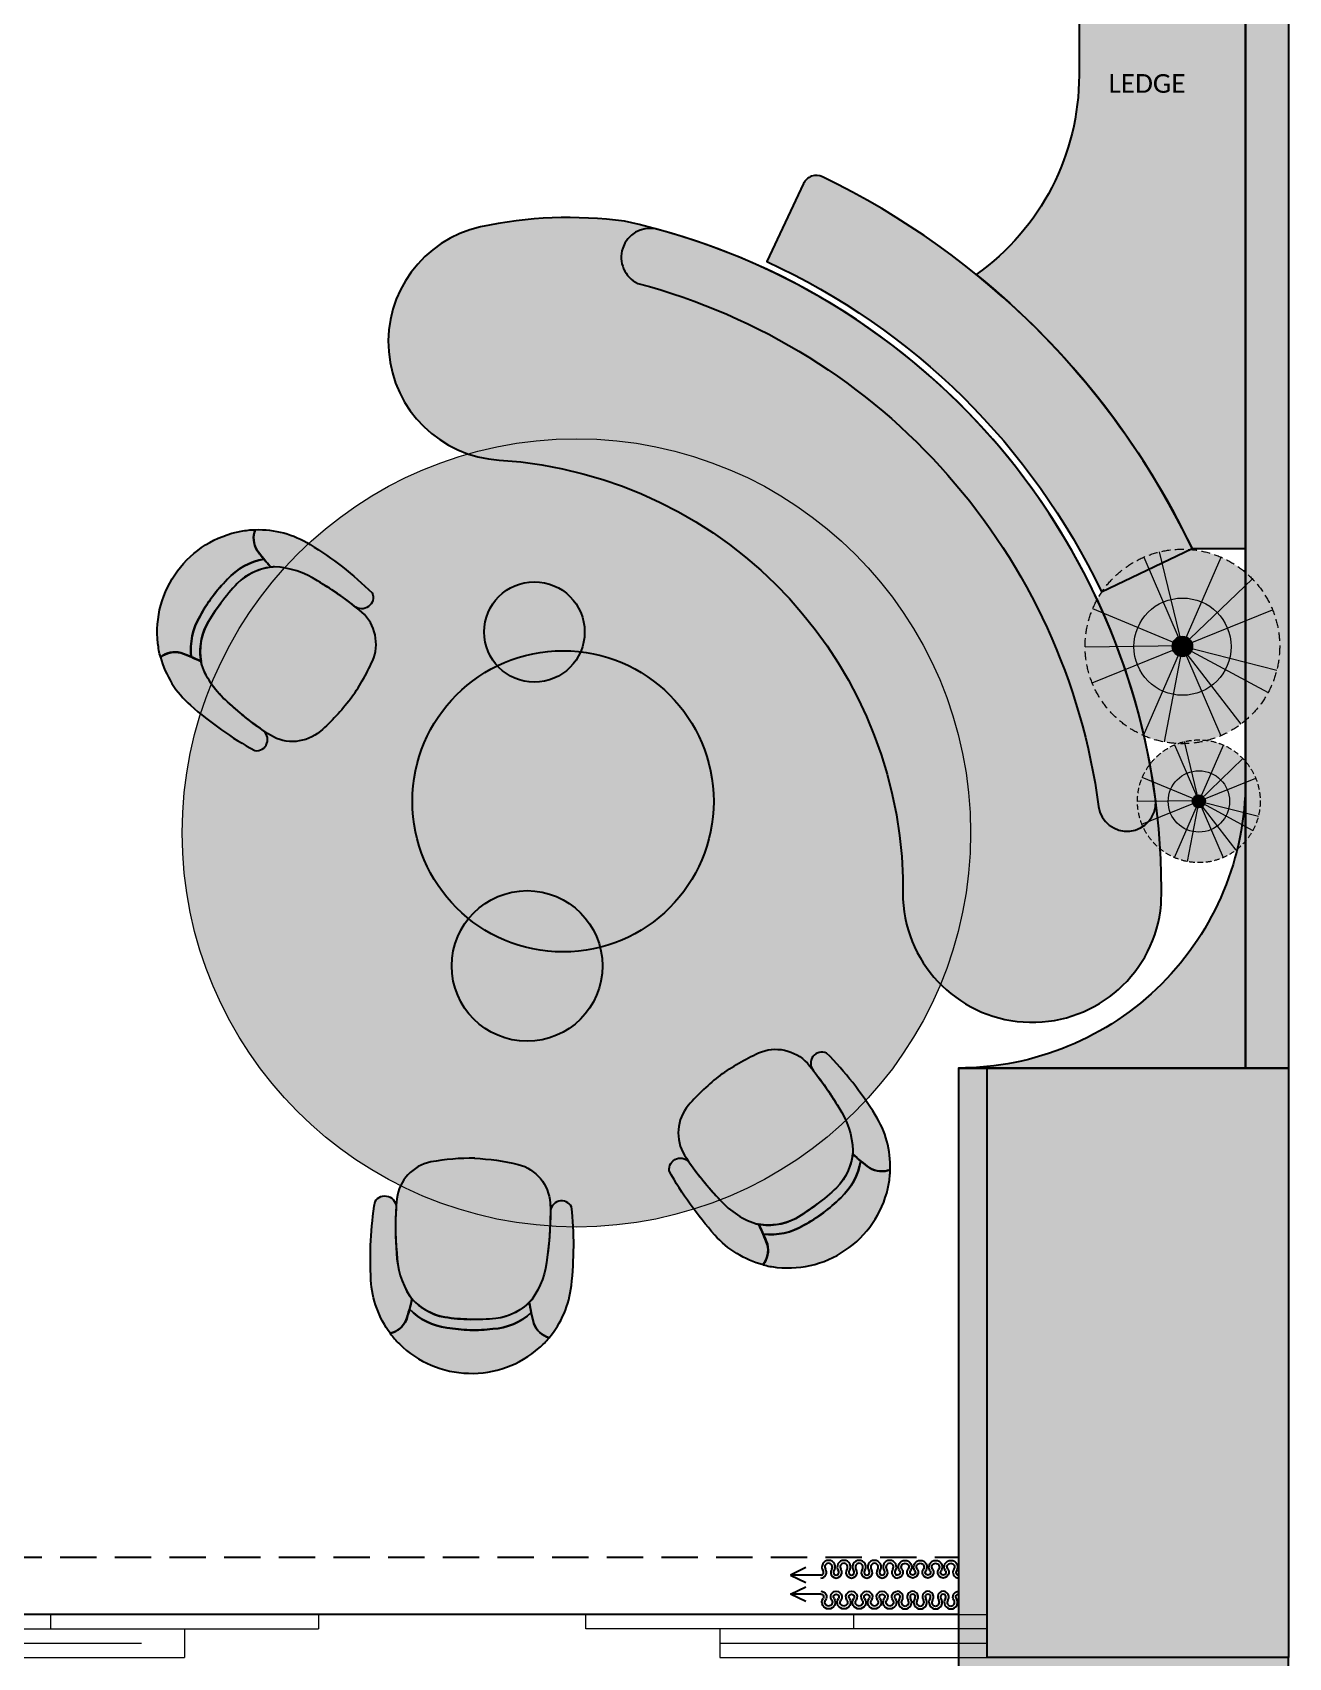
# Model space of a CAD drawing. Header units: millimetres. Extents: x 307301 to 459443, y -2888111 to -2805601.
# Drawn here: x 316277 to 320654, y -2825863 to -2820198 of the extents above; entities that cross this region are included whole.
import ezdxf

# ---------------------------------------------------------------- set-up
doc = ezdxf.new("R2010")
doc.units = ezdxf.units.MM
doc.header["$LTSCALE"] = 10
doc.header["$MEASUREMENT"] = 0
for name, pattern in [('9276_P0_Base$0$HIDDEN', [0.375, 0.25, -0.125]), ('DASHED', [19.049999999999997, 12.7, -6.349999999999998]), ('DASHED2', [0.375, 0.25, -0.125]), ('HIDDEN', [9.524999999999999, 6.35, -3.175])]:
    doc.linetypes.add(name, pattern=pattern)
for name, color, linetype in [('BMA  furniture', 6, 'Continuous'), ('BMA FURNITURE', 6, 'Continuous'), ('COL', 2, 'Continuous'), ('HATCH', 252, 'Continuous'), ('PDA FURNITURE', 6, 'Continuous'), ('WALL - PDA', 1, 'Continuous')]:
    doc.layers.add(name, color=color, linetype=linetype)
for name, color, linetype, lineweight in [('Bma-Furniture Hatch', 6, 'Continuous', 9), ('COLUMN HATCH', 252, 'Continuous', 5), ('DOTTED', 7, 'DASHED', 5), ('HATCH WALL', 8, 'Continuous', 0), ('TEXT', 6, 'Continuous', 5), ('wall', 8, 'Continuous', 15), ('WD HATCH', 250, 'Continuous', 13), ('WD TREES', 104, 'Continuous', 20), ('WIN', 5, 'Continuous', 9)]:
    doc.layers.add(name, color=color, linetype=linetype, lineweight=lineweight)
doc.layers.add('FURNITUURE HATCH', color=7, linetype='Continuous', lineweight=0, true_color=0xffffff)
doc.styles.add('ARIALNARROW', font='calibri.ttf')

# ---------------------------------------------------------------- blocks, each defined once
blk = doc.blocks.new('A$C9a3b0c70')
at = {"layer": 'COLUMN HATCH'}
h = blk.add_hatch(color=252, dxfattribs=at)
h.dxf.hatch_style = 1
h.paths.add_polyline_path([(14849.93941164529, 9467.265699433628), (14749.93941164529, 9467.265699433628), (14749.68678447325, 6822.265699433628), (15899.52703065611, 6822.265699433628), (15899.77965792082, 7412.265699433628), (14849.94081333885, 7412.265699433628)])
h = blk.add_hatch(color=252, dxfattribs=at)
h.dxf.hatch_style = 1
h.paths.add_polyline_path([(15899.93941164576, 9467.265699433628), (14849.93941164576, 9467.265699433628), (14849.93941164576, 7412.265699433628), (15899.93941164576, 7412.265699433628)])
at = {"layer": 'HATCH WALL'}
blk.add_hatch(color=7, dxfattribs=at).paths.add_polyline_path([(15749.89959769571, 14627.33651530769), (15899.89959769571, 14627.33651530769), (15899.89959769571, 9467.265699433628), (15749.89959769571, 9467.265699433628)])
at = {"layer": 'COL'}
for points in [[(14849.93941164529, 9467.265699433628), (14749.93941164529, 9467.265699433628), (14749.93941164529, 6822.267930435017), (15899.6533442419, 6822.267930435017), (15899.65334433457, 7412.265699433628), (14849.94081333885, 7412.265699433628)], [(15899.93941164576, 7412.265699433628), (14849.93941164576, 7412.265699433628), (14849.93941164576, 9467.265699433628), (15899.93941164576, 9467.265699433628)]]:
    blk.add_lwpolyline(points, close=True, dxfattribs=at)
at = {"layer": 'WALL - PDA'}
blk.add_lwpolyline([(15749.89959769571, 14627.33651530769), (15899.89959769571, 14627.33651530769), (15899.89959769571, 9467.265699433628), (15749.89959769571, 9467.265699433628)], close=True, dxfattribs=at)
blk = doc.blocks.new('A$C3F2B00B6')
at = {"color": 3}
for p, q in [((0, 118.9971480314852), (0, 0)), ((-28.98081454221392, 59.76699391368311), (0, 0)), ((0, 0), (28.98081454209751, 59.76699391368311))]:
    blk.add_line(p, q, dxfattribs=at)
at = {"color": 3, "extrusion": (0, 0, -1)}
for centre, major_axis, ratio, start_param, end_param in [((-31.4742107692291, 624.7205208784726), (18.38847145512854, 18.38847145512854), 0.9999999999985358, 3.927047702143454, 6.113387627237049), ((-31.4742107692291, 624.7205208784726), (10.34554764305905, 10.34554764305904), 0.9999999999975774, 3.927047702142703, 6.113387627236158), ((-31.47421076853061, 624.7205208792875), (-18.38847145562774, 18.38847145562775), 0.9999999999983921, 3.311504103810981, 5.497844028903239), ((-31.47324185288744, 565.2216328801877), (-18.38847145564263, 18.38847145564263), 0.9999999999986696, 5.497730258661245, 7.684070183756122), ((-31.47421076853061, 624.7205208792875), (10.34554764356196, 10.34554764356196), 0.9999999999977428, 1.740707777014571, 3.927047702109796), ((-31.47324185288744, 565.2216328801877), (-10.34554764357465, 10.34554764357465), 0.99999999999782, 5.497730258662604, 7.68407018375723), ((-10.43665343162138, 594.9714194896804), (15.41865092454242, 15.41865092454242), 0.9999999999980844, -1.400998647176348, 2.971681203014779), ((-10.43665343162138, 594.9714194896804), (7.375727112483301, 7.3757271124833), 0.9999999999960392, -1.400998647175863, 2.971681203013536), ((-31.47324185358594, 565.22163288109), (-18.38847145513559, 18.3884714551356), 0.999999999999402, 3.311390333534525, 5.497730258629712), ((-31.46985733974725, 505.7244531917968), (-18.38847145792453, 18.38847145792454), 0.9999999999993034, 5.497730258421512, 7.684070183516674), ((-31.46985733974725, 505.7244531917968), (-10.34554764585893, 10.34554764585893), 0.9999999999980533, 5.497730258421043, 7.684070183516825), ((-10.43326892168261, 535.4742398074013), (-15.41865092448768, 15.41865092448768), 0.9999999999990616, 0.1697976796214759, 4.542477529810827), ((-10.43326892168261, 535.4742398074013), (-7.375727112418066, 7.375727112418067), 0.9999999999967124, 0.1697976796212401, 4.542477529813471), ((-31.46985734073678, 505.7244531959004), (18.38847145724983, 18.38847145724982), 0.999999999999098, 1.740594006377136, 3.926933931469612), ((-31.46647282369668, 446.2272735063742), (-18.38847146226582, 18.38847146226582), 0.9999999999996836, 5.497730258545939, 7.684070183641462), ((-31.4664728276548, 446.2272735074803), (-18.38847145950754, 18.38847145950754), 0.9999999999998358, 3.311390333409913, 5.497730258502363), ((-31.46985734073678, 505.7244531959004), (-10.34554764516447, 10.34554764516447), 0.9999999999999426, 3.311390333172524, 5.497730258263839), ((-31.46647282369668, 446.2272735063742), (-10.34554765020486, 10.34554765020487), 0.9999999999987641, 5.497730258546744, 7.684070183641327), ((-31.4664728276548, 446.2272735074803), (10.34554764744006, 10.34554764744006), 0.999999999999355, 1.740594006614958, 3.926933931708013), ((-10.42988439940382, 475.9770601251802), (-15.41865092452345, 15.41865092452346), 0.9999999999996741, 0.1697976796217126, 4.542477529811205), ((-10.42649989027995, 416.4798804308809), (7.375727111983828, 7.375727111983832), 0.9999999999981952, -1.400998647132625, 0.7853412779647759)]:
    blk.add_ellipse(centre, major_axis=major_axis, ratio=ratio, start_param=start_param, end_param=end_param, dxfattribs=at)
at = {"color": 3}
for centre, major_axis, ratio, start_param, end_param in [((-10.43665343162138, 654.4712868194911), (-15.41865092454064, 15.41865092454064), 0.9999999999996553, 1.740594006414863, 3.926933931509883), ((-10.43665343162138, 654.4712868194911), (-7.375727112471797, 7.375727112471802), 0.999999999997866, 1.740594006414232, 3.926933931508699), ((-31.46647282369668, 386.7349681593769), (18.38847146226582, 18.38847146226582), 0.9999999999996836, 2.356137604956145, 4.542477530051669), ((-31.4664728276548, 386.7349681581836), (18.38847145948826, 18.38847145948825), 0.9999999999999716, 0.1697976798191285, 2.356137604914315), ((-31.46647282369668, 386.7349681593769), (10.34554765020487, 10.34554765020486), 0.9999999999987641, 2.35613760495695, 4.542477530051534), ((-31.4664728276548, 386.7349681581836), (10.34554764743754, 10.34554764743754), 0.999999999997902, 0.1697976798205226, 2.356137604911745), ((-10.42988439940382, 356.9851815405709), (15.41865092452346, 15.41865092452345), 0.9999999999996748, 3.311390333211503, 7.684070183400999), ((-10.42649989027995, 416.4823612347827), (15.41865092405528, 15.41865092405527), 0.9999999999983928, 3.311390333254217, 5.497730258347846), ((-10.42649989027995, 416.4823612347827), (-7.375727111983828, 7.375727111983832), 0.9999999999981952, 1.740594006457166, 3.926933931554569), ((-31.46985733974725, 327.2377884739835), (18.38847145792454, 18.38847145792453), 0.9999999999993034, 2.356137604831719, 4.54247752992688), ((-31.46985734073678, 327.2377884697635), (-18.38847145723304, 18.38847145723304), 0.9999999999989628, -1.400998647213647, 0.785341277881566), ((-31.46985733974725, 327.2377884739835), (10.34554764585893, 10.34554764585893), 0.9999999999980533, 2.356137604831249, 4.542477529927031), ((-31.46985734073678, 327.2377884697635), (10.34554764516447, 10.34554764516447), 0.9999999999999426, 0.1697976795827328, 2.356137604674049), ((-10.43326892168261, 297.488001858379), (15.41865092448768, 15.41865092448768), 0.9999999999990616, 3.311390333211268, 7.684070183400623), ((-10.42988439940382, 356.9851815405709), (7.375727112477981, 7.375727112477978), 0.9999999999967133, 3.311390333214156, 7.684070183400142), ((-31.47324185288744, 267.7406087854761), (-18.38847145562231, 18.38847145562233), 0.9999999999997868, 0.7853412782773292, 2.971681203371176), ((-31.47324185358594, 267.7406087845739), (18.3884714551356, 18.38847145513559), 0.999999999999402, 0.1697976799447327, 2.356137605039922), ((-31.47324185288744, 267.7406087854761), (-10.34554764355624, 10.34554764355625), 0.9999999999994368, 0.7853412782763023, 2.971681203372082), ((-31.47324185358594, 267.7406087845739), (-10.34554764305551, 10.34554764305552), 0.9999999999996647, -1.400998646850708, 0.7853412782463473), ((-10.43665343162138, 237.9908221760707), (-15.41865092454242, 15.41865092454242), 0.9999999999980844, 1.740594006413445, 6.113273856604573), ((-10.43326892168261, 297.488001858379), (-7.375727112416638, 7.375727112416638), 0.9999999999996632, 1.74059400641553, 6.113273856605347), ((-31.47421076853061, 208.2417207863764), (18.3884714556236, 18.38847145562359), 0.9999999999999356, 0.1699114502209315, 2.356251375314212), ((-31.4742107692291, 208.2417207871913), (-18.38847145512854, 18.38847145512854), 0.9999999999985358, 0.7854550485536609, 2.971794973647257), ((-31.47421076853061, 208.2417207863764), (10.34554764356204, 10.34554764356204), 0.9999999999992732, 0.1699114502218956, 2.356251375313408), ((-31.4742107692291, 208.2417207871913), (-10.34554764305904, 10.34554764305905), 0.9999999999975774, 0.7854550485529117, 2.971794973646365), ((-10.43423783732578, 178.4943277135899), (15.41865092449833, 15.41865092449833), 0.9999999999976814, 3.311504104168959, 7.684183954358313), ((-10.43665343162138, 237.9908221760707), (-7.375727112483299, 7.375727112483304), 0.9999999999960392, 1.740594006413928, 6.11327385660333), ((-10.43423783732578, 178.4943277135899), (7.375727112429705, 7.375727112429705), 0.9999999999962588, 3.31150410417043, 7.684183954358537), ((-31.47082625527401, 148.7445410979853), (-18.3884714578965, 18.38847145789653), 0.9999999999998112, -1.400884876334947, 0.7854550487611771), ((-31.47082625620533, 148.744541102089), (18.38847145723164, 18.38847145723164), 0.9999999999988788, 2.356251375711543, 4.542591300806481), ((-31.47082625527401, 148.7445410979853), (10.34554764583667, 10.34554764583667), 0.9999999999989349, 0.1699114504593771, 2.356251375554915), ((-31.47082625620533, 148.744541102089), (10.34554764515978, 10.34554764515978), 0.9999999999998936, 2.356251375710558, 4.542591300806143), ((-10.43085331481416, 118.9971480314852), (-15.41865092452061, 15.41865092452061), 0.999999999999218, 3.926990816989634, 6.113387627561402), ((-10.43085331481416, 118.9971480314852), (7.375727112443494, 7.375727112443491), 0.9999999999986352, 5.497787143781455, 7.684183954357432)]:
    blk.add_ellipse(centre, major_axis=major_axis, ratio=ratio, start_param=start_param, end_param=end_param, dxfattribs=at)
at = {"color": 3, "extrusion": (0, 0, -0.9999999999999998)}
for centre, major_axis, ratio, start_param, end_param in [((-31.47324185358594, 565.22163288109), (10.34554764305551, 10.34554764305552), 0.9999999999996647, 1.740594006739081, 3.92693393183614), ((-10.42988439940382, 475.9770601251802), (7.375727112457658, 7.375727112457658), 0.9999999999996626, -1.40099864717355, 2.971681203014847), ((-10.42649989027995, 416.4798804308809), (-15.41865092405527, 15.41865092405528), 0.9999999999983928, 0.1697976796644242, 2.356137604758056)]:
    blk.add_ellipse(centre, major_axis=major_axis, ratio=ratio, start_param=start_param, end_param=end_param, dxfattribs=at)
blk = doc.blocks.new('cs')
at = {"layer": 'Bma-Furniture Hatch', "true_color": 0xffffff}
h = blk.add_hatch(color=7, dxfattribs=at)
h.dxf.hatch_style = 1
edge = h.paths.add_edge_path()
edge.add_arc((317828.5672760053, -2823303.792263803), 2382.434958487601, 358.6637049279655, 437.6117914256591)
edge.add_arc((318145.6194371775, -2822444.016893037), 1479.966480433226, 82.46534233333183, 102.0013740577261)
edge.add_arc((317928.6954705641, -2821398.291814978), 412.0256833408214, 102.7329019020494, 266.4882115580882)
edge.add_arc((317807.4400053234, -2823309.897714132), 1503.423152817575, -1.179039542114424, 86.33826849547472, ccw=False)
edge.add_arc((319761.0996022078, -2823318.508865122), 451.1074799370211, 182.8365973922545, 354.8053235235123)
at = {"layer": 'PDA FURNITURE'}
for points in [[(320210.3543003885, -2823359.352158544, 0.3587809924857825), (318339.6813498853, -2820976.828848769, 0.08544908284354008), (317837.8823872509, -2820996.398610716, 0.8674140224990793), (317903.4572898974, -2821809.543803385, -0.4015783636442926), (319310.5448502619, -2823340.833155796, 0.9322599988592197)], [(318449.4808477378, -2821003.691686032, 0.8872198909635767), (318386.657335791, -2821193.92074326, -0.3040806588593515), (319992.1827547652, -2823017.80204002, 0.9517451241073486), (320191.385523205, -2822998.69185062, 0.3035154624519047)]]:
    blk.add_lwpolyline(points, format="xyb", close=True, dxfattribs=at)
blk = doc.blocks.new('Asparagus')
at = {"layer": 'HATCH', "ltscale": 5, "true_color": 0xcccccc}
h = blk.add_hatch(color=254, dxfattribs=at)
h.dxf.hatch_style = 1
edge = h.paths.add_edge_path()
edge.add_arc((663659.4779780904, 430248.3061617928), 137.5, 0, 360)
at = {"layer": 'WD HATCH', "ltscale": 2000, "true_color": 0xcce5d2, "transparency": 33554597}
h = blk.add_hatch(color=254, dxfattribs=at)
h.dxf.hatch_style = 1
edge = h.paths.add_edge_path()
edge.add_arc((663660.061496079, 430248.558416456), 275, 0, 360)
at = {"layer": 'WD TREES'}
h = blk.add_hatch(color=251, dxfattribs=at)
h.dxf.hatch_style = 1
edge = h.paths.add_edge_path()
edge.add_arc((663660.061496079, 430248.558416456), 28.00164794013876, 0, 360)
at = {"color": 251, "ltscale": 2000}
for p, q in [((663661.5742071494, 430247.89979342), (663658.4651878551, 430523.5537833385)), ((663556.9222164899, 430503.4844626238), (663763.2007756407, 429993.6323702883)), ((663655.3457765728, 430235.2757723816), (663766.5733977631, 430502.0938475145)), ((663912.4843813876, 430357.6807650998), (663407.6386107702, 430139.4360678395)), ((663407.9234941204, 430358.3374124679), (663912.1994980648, 430138.7794204715)), ((663661.5742071494, 430247.89979342), (663390.0195503756, 430300.5425251462)), ((663660.061496079, 430248.558416456), (663927.2869282737, 430313.4858251003)), ((663671.250531872, 430261.0200642038), (663440.3869705424, 430083.1253398955)), ((663660.061496079, 430248.558416456), (663529.8014279256, 430006.3656943602)), ((663660.4660432935, 430247.558510157), (663592.9675958578, 429981.8686930973)), ((663661.0634312902, 430248.9915528037), (663851.1575189505, 430050.8027337579))]:
    blk.add_line(p, q, dxfattribs=at)
at = {"ltscale": 5}
blk.add_circle((663659.4779780904, 430248.3061617928), 137.5, dxfattribs=at)
at = {"layer": 'WD TREES', "color": 250, "linetype": 'DASHED2', "lineweight": 13, "ltscale": 10}
blk.add_circle((663660.061496079, 430248.558416456), 275, dxfattribs=at)
at = {"layer": 'WD TREES', "color": 7, "lineweight": 25, "ltscale": 6}
blk.add_circle((663660.061496079, 430248.558416456), 28.00164794013876, dxfattribs=at)
blk = doc.blocks.new('RHEH')
at = {"layer": 'FURNITUURE HATCH', "true_color": 0xffffff}
h = blk.add_hatch(color=7, dxfattribs=at)
h.dxf.hatch_style = 1
edge = h.paths.add_edge_path()
edge.add_arc((1625547.607341439, 858102.9795582141), 547.8417148053695, -359.45177661858634, -351.07817610316647, ccw=False)
edge.add_arc((1625547.610771556, 858102.6325665019), 547.8417148154238, -367.82545605712323, -359.415484872566, ccw=False)
edge.add_arc((1625868.047841163, 858047.4530205571), 223.148801800816, -403.0994944112713, -364.9906050863775, ccw=False)
edge.add_arc((1625849.124642745, 857103.8964982135), 811.7205600410317, -282.9465422686336, -280.3237409277077)
edge.add_arc((1625851.625832933, 858049.2402804568), 204.888651805108, -405.7508560549304, -368.6351485722549)
edge.add_arc((1625372.705545267, 858093.8829401243), 685.6454284019995, -366.3139728198897, -358.8605490772602)
edge.add_arc((1625372.570156654, 858108.0322095323), 685.6454283853017, -360.0430041573802, -352.5895804147411)
edge.add_arc((1625850.548497499, 858161.831044703), 204.8886518061982, -350.2684046627363, -313.0353900287047)
edge.add_arc((1625829.954870418, 859107.3016131751), 811.7205600455007, -438.6016306676837, -435.9570109652958)
edge.add_arc((1625866.929971494, 858164.2799590225), 223.1488018022096, -353.9129481487, -315.8040588238034, ccw=False)
edge = h.paths.add_edge_path()
edge.add_arc((1625903.102099728, 858116.2553540608), 340.5429058671199, -316.10297490538187, -307.891903946771, ccw=False)
edge.add_arc((1625890.695755925, 858107.1784404775), 355.7823381911832, -359.5992855440478, -316.4349497151062, ccw=False)
edge.add_arc((1625890.717661805, 858105), 355.7823381938132, -402.4688540281561, -359.2484475813701, ccw=False)
edge.add_arc((1625903.294374461, 858096.1610017684), 340.542905856937, -411.0116492894325, -402.80057833072533, ccw=False)
edge.add_arc((1626037.141664317, 857807.650971412), 83.86201002422787, -343.5022653137745, -292.0689017456561)
edge.add_arc((1625849.124642763, 857103.8964982172), 811.7205600321012, -285.690748629173, -282.9465422675001)
edge.add_arc((1625868.047841163, 858047.4530205571), 223.1488018009854, -403.0994944111982, -364.9906050863565)
edge.add_arc((1625547.610771556, 858102.6325665019), 547.8417148154238, -367.8254560571232, -359.4154848725661)
edge.add_arc((1625547.607341439, 858102.9795582141), 547.8417148053707, -359.4517766185862, -351.0781761031666)
edge.add_arc((1625866.929971493, 858164.279959023), 223.1488018028287, -353.9129481487471, -315.8040588239811)
edge.add_arc((1625829.954870434, 859107.3016131702), 811.7205600358053, -435.9570109663092, -433.2128046046473)
edge.add_arc((1626031.404116419, 858407.2737849839), 83.8620100227398, -426.8346514897074, -375.4012879215982)
edge = h.paths.add_edge_path()
edge.add_arc((1626031.404116419, 858407.2737849839), 83.86201002251889, -426.8346514895411, -375.40128792145947, ccw=False)
edge.add_arc((1625829.954870436, 859107.3016131686), 811.7205600339311, -435.95701096642097, -433.21280460471155, ccw=False)
edge.add_arc((1625829.954870418, 859107.3016131746), 811.7205600443089, -438.60163066772, -435.9570109653074, ccw=False)
edge.add_arc((1625850.548497489, 858161.8310447019), 204.8886518143033, -313.0353900309632, -309.8191829725505)
edge.add_arc((1625818.749270992, 858072.1644119667), 295.9669848359914, -303.4183232115487, -272.5112709217773)
edge.add_arc((1625718.739108032, 857321.2219851539), 1052.705243221662, -276.160952250531, -267.6861765613639)
edge.add_arc((1625672.831860576, 858412.2402262038), 39.31913053280312, -544.3576594327454, -445.0297864403599, ccw=False)
edge.add_arc((1625672.831860576, 858412.2402262038), 39.31913053277786, -240.36785090989588, -184.3576594327517, ccw=False)
edge.add_line((1625653.391315886, 858446.4171079809), (1625747.893392441, 858456.5208646433))
edge.add_arc((1625833.53559219, 857205.8741297487), 1253.575622720826, -274.2986101553905, -266.0825963378559, ccw=False)
edge.add_arc((1625903.102099736, 858116.2553540631), 340.542905860918, -307.8919039459977, -274.1078818324744, ccw=False)
edge = h.paths.add_edge_path()
edge.add_arc((1626037.141664318, 857807.6509714117), 83.86201002408212, -343.5022653139645, -292.06890174586806, ccw=False)
edge.add_arc((1625903.294374459, 858096.1610017698), 340.5429058600573, -444.79567140272366, -411.0116492892006, ccw=False)
edge.add_arc((1625815.560454552, 858986.7290933842), 1235.415406668307, -457.246089666172, -444.49000568074246, ccw=False)
edge.add_arc((1625678.540321287, 857795.7112501364), 39.31913053268589, -517.9884741633982, -478.57117264645524, ccw=False)
edge.add_arc((1625678.540321287, 857795.7112501364), 39.31913053240842, -556.2402048815105, -517.9884741632276, ccw=False)
edge.add_arc((1625678.540321287, 857795.7112501371), 39.31913053269079, -273.90923711614175, -196.240204881193, ccw=False)
edge.add_arc((1625702.583294344, 858940.4227482125), 1105.690234846576, -451.1070446574697, -443.0309432973713)
edge.add_arc((1625818.116618532, 858138.2820031671), 295.9669848367022, -446.3922823124472, -415.4852300226732)
edge.add_arc((1625851.625832939, 858049.2402804599), 204.8886518034184, -409.0843702663165, -405.7508560565143)
edge.add_arc((1625849.124642757, 857103.8964982159), 811.720560034959, -285.6907486295736, -280.32374092692555, ccw=False)
h = blk.add_hatch(color=7, dxfattribs=at)
h.dxf.hatch_style = 1
h.paths.add_polyline_path([(1625707.924297044, 858373.5985840189, -0.1342233641790795), (1625773.913297435, 858318.6197784629), (1625838.700602895, 858227.1707307503, -0.1585586596775983), (1625851.605770521, 858194.3674702535), (1625852.466155824, 858105.5488575955), (1625853.305511126, 858016.7300437097, -0.1585586596775975), (1625841.030411188, 857983.6858434284), (1625776.711249732, 857889.1116582497, -0.1306301963595163), (1625713.080011456, 857834.7823390556, -0.0148267348820988), (1625647.532639307, 857836.1038084084, -0.3234058185253189), (1625515.149480846, 857950.035426385, -0.0494715039558301), (1625496.508793571, 858102.1428457205, -0.0494715039557196), (1625512.235425636, 858254.579112018, -0.3234058185259197), (1625642.414213411, 858371.0230789382, -0.0148267348944994)])
h.paths.add_polyline_path([(1625981.752406157, 858319.199701024, -0.1783487233010878), (1626052.488884994, 858196.4639703305, -0.0325331667068631), (1626058.215391913, 858107.5175887106, -0.032533166706863), (1626054.191961498, 858018.4779138851, -0.1783487233010901), (1625985.81703644, 857894.4110825006, -0.1356809773333416), (1625836.740326912, 857842.9015474848, -0.028042217293181), (1625713.080011457, 857834.7823390549, 0.1306301963578238), (1625776.711249732, 857889.1116582497), (1625841.03041119, 857983.6858434284, 0.1585586596660644), (1625853.305511126, 858016.7300437097), (1625852.466155824, 858105.5488575955), (1625851.605770521, 858194.3674702526, 0.1585586596664641), (1625838.700602897, 858227.1707307496), (1625773.913297411, 858318.6197784974, 0.1342233641137219), (1625707.924297043, 858373.5985840189, -0.0280422172812107), (1625831.717334943, 858367.847156526, -0.1356809773333576)])
at = {"layer": 'BMA FURNITURE'}
for points in [[(1625981.883467672, 858319.2469966915, -0.0145462254838348), (1625990.807247275, 858311.3459566354, 0.0234222706124183), (1626064.53520502, 858329.8216728126, 0.2282654734390454), (1626112.429479281, 858384.6206490274, 0.1484877067728579), (1625927.715599559, 858455.656500469, 0.0557164631427004), (1625653.391315886, 858446.4171079809, 0.805012977110082), (1625676.23838503, 858373.0689405857, -0.0352532331114509), (1625831.878541576, 858367.9873256641, -0.1356809773333568)], [(1626148.492929271, 858352.3756867573, -0.1905989299816858), (1626246.469392952, 858109.6666859479, -0.1908524838212776), (1626153.158539134, 857864.7795635711, -0.0358428932926384), (1626117.551156172, 857831.46588995, 0.2282654734390754), (1626068.650409308, 857885.3686380934, 0.0119744313680869), (1626030.984023744, 857894.9827344317, 0.1678310722913449), (1626090.35068046, 858028.040772212, 0.0365529915137655), (1626095.427305695, 858107.8736544577, 0.0367119014572122), (1626088.820645429, 858187.9425152298, 0.1678310722911655), (1626026.918734853, 858319.8401831947, 0.0119744313680668), (1626064.394253784, 858330.1732819919, 0.2282654734390519), (1626112.254594253, 858385.0018977977, -0.035842893292643)], [(1626088.820645429, 858187.9425152298, -0.0365529915137654), (1626095.423978317, 858108.2213937764, -0.0367119014572131), (1626090.35068046, 858028.040772212, -0.1678310722913455), (1626030.984023744, 857894.9827344317, 0.0114446293877493), (1625994.592986707, 857902.4760048981, 0.1633786444782936), (1626054.191961498, 858018.4779138851, 0.0325331667068633), (1626058.215391913, 858107.5175887106, 0.032533166706862), (1626052.488884994, 858196.4639703305, 0.1639042000520175), (1625990.374751168, 858311.5907803597, 0.0115398425223175), (1626026.918734853, 858319.8401831947, -0.1678310722914301)], [(1625985.81703644, 857894.4110825006, 0.0145462254838348), (1625994.592986707, 857902.4760048981, -0.0234222706124183), (1626068.650409308, 857885.3686380934, -0.2282654734390454), (1626117.551156172, 857831.46588995, -0.1484877067728579), (1625934.184278142, 857757.0219674751, -0.0557164631427004), (1625659.735944915, 857761.180257462, -0.805012977110082), (1625681.22094762, 857834.9388968705, 0.0352532331114509), (1625836.740326912, 857842.9015474848, 0.1356809773333568)]]:
    blk.add_lwpolyline(points, format="xyb", close=True, dxfattribs=at)
for points in [[(1625496.508127484, 858101.9689537557, -0.0495276412744111), (1625512.235425636, 858254.579112018, -0.3234058185259048), (1625642.414213411, 858371.0230789382, -0.0428867834073368), (1625831.717334943, 858367.847156526, -0.1356809773333575), (1625981.752406157, 858319.199701024, -0.178348723301085), (1626052.488884994, 858196.4639703305, -0.0325331667076973), (1626058.215391911, 858107.5175887088, 0.0051594793841263)], [(1626026.918734853, 858319.8401831947, -0.1678310722914932), (1626088.820645429, 858187.9425152298, -0.0365529915137647), (1626095.423978317, 858108.2213937764, 1.00000000002299)], [(1625496.504800106, 858102.3166930992, 0.0495276412744111), (1625515.149480846, 857950.035426385, 0.3234058185259048), (1625647.532639307, 857836.1038084084, 0.0428867834073368), (1625836.740326912, 857842.9015474848, 0.1356809773333575), (1625985.81703644, 857894.4110825006, 0.178348723301085), (1626054.191961498, 858018.4779138851, 0.0325331667076973), (1626058.215391911, 858107.5175887127, -0.0051594793841263)], [(1626030.984023744, 857894.9827344317, 0.1678310722914932), (1626090.35068046, 858028.040772212, 0.0365529915137647), (1626095.427305695, 858107.8736544577, -1.00000000002299)]]:
    blk.add_lwpolyline(points, format="xyb", dxfattribs=at)
at = {"layer": 'BMA FURNITURE', "color": 3}
for points in [[(1626112.254594253, 858385.0018977977, -0.2282654734384669), (1626064.394253784, 858330.1732819919, -0.0235175236137687), (1625990.374751168, 858311.5907803597, 10.45864254652657)], [(1626117.551156172, 857831.46588995, 0.2282654734384669), (1626068.650409308, 857885.3686380934, 0.0234222706124653), (1625994.592986707, 857902.4760048981, -10.45864254652657)]]:
    blk.add_lwpolyline(points, format="xyb", dxfattribs=at)

msp = doc.modelspace()

# ---------------------------------------------------------------- hatches: boundary and pattern name
at = {"layer": 'Bma-Furniture Hatch', "true_color": 0xffffff}
h = msp.add_hatch(color=7, dxfattribs=at)
h.dxf.hatch_style = 1
edge = h.paths.add_edge_path()
edge.add_line((320504.0840371195, -2818792.903018715), (319924.1238510709, -2818792.903018715))
edge.add_line((319924.1238510709, -2818792.903018715), (319924.1238510709, -2820346.683672213))
edge.add_arc((319071.102083455, -2820346.683672213), 853.0217676159227, 305.4692064036518, 359.9999999999687, ccw=False)
edge.add_arc((317828.5672760063, -2823182.551088382), 2757.434958486164, 25.463454026031513, 50.94105442629251, ccw=False)
edge.add_line((320318.1441786534, -2821997.032469342), (320504.0840371195, -2821997.032469342))
edge.add_line((320504.0840371195, -2821997.032469342), (320504.0840371195, -2818792.903018715))
h = msp.add_hatch(color=7, dxfattribs=at)
h.dxf.hatch_style = 1
edge = h.paths.add_edge_path()
edge.add_line((318963.47337891, -2820724.636209911), (318836.1144424777, -2820996.0946432))
edge.add_arc((317828.5672760062, -2823182.551088382), 2407.434958486634, 25.474157276989217, 65.259143771472, ccw=False)
edge.add_line((320001.9498923932, -2822147.10380236), (320318.1441786534, -2821997.032469342))
edge.add_arc((317828.567276008, -2823182.551088381), 2757.434958484362, 25.46345402602909, 64.15740224886211)
edge.add_arc((319008.7390947531, -2820745.873322926), 50.0000000003248, 64.15740224882498, 154.8656495774143)
h = msp.add_hatch(color=7, dxfattribs=at)
h.dxf.hatch_style = 1
edge = h.paths.add_edge_path()
edge.add_arc((318025.9395449003, -2822287.516811691), 175.0041360857543, -24.898952961542022, 335.10104703845803, ccw=False)
h = msp.add_hatch(color=7, dxfattribs=at)
h.dxf.hatch_style = 1
edge = h.paths.add_edge_path()
edge.add_arc((318125.8316568262, -2822878.096824508), 525.0124082572628, -24.898952961542022, 335.10104703845803, ccw=False)
h = msp.add_hatch(color=7, dxfattribs=at)
h.dxf.hatch_style = 1
edge = h.paths.add_edge_path()
edge.add_arc((319504.1238510691, -2822807.947479426), 999.9601860503899, -90.0000000000033, 0, ccw=False)
edge.add_line((319504.1238510691, -2823807.907665477), (319604.1238510691, -2823807.907665477))
edge.add_line((319604.1238510691, -2823807.907665477), (320504.0840371195, -2823807.907665477))
edge.add_line((320504.0840371195, -2823807.907665477), (320504.0840371195, -2822807.947479426))
h = msp.add_hatch(color=7, dxfattribs=at)
h.dxf.hatch_style = 1
edge = h.paths.add_edge_path()
edge.add_arc((318000.5127182216, -2823451.916628162), 262.5062041286313, 0, 360)
at = {"layer": 'wall', "true_color": 0xd0c9c3}
h = msp.add_hatch(dxfattribs=at)
h.set_pattern_fill('POINERI2', color=9, scale=100, pattern_type=2)
h.set_pattern_definition([(63.434949, (315973.6018745052, -2823497.52700406), (-3.653336068665247e-05, 100.0000180003565), [55.90169999999999, -167.7051]), (296.565051, (315998.6018745052, -2823447.52700406), (3.653336075326585e-05, 100.0000180003565), [55.9017, -167.7051]), (63.434949, (315923.6018745052, -2823497.52700406), (-3.653336068665247e-05, 100.0000180003565), [55.90169999999999, -167.7051]), (296.565051, (315948.6018745052, -2823447.52700406), (3.653336075326585e-05, 100.0000180003565), [55.9017, -167.7051]), (296.565051, (315998.6018745052, -2823497.52700406), (3.653336075326585e-05, 100.0000180003565), [55.9017, -167.7051]), (63.434949, (315973.6018745052, -2823547.52700406), (-3.653336068665247e-05, 100.0000180003565), [55.90169999999999, -167.7051]), (296.565051, (315948.6018745052, -2823497.52700406), (3.653336075326585e-05, 100.0000180003565), [55.9017, -167.7051]), (63.434949, (315923.6018745052, -2823547.52700406), (-3.653336068665247e-05, 100.0000180003565), [55.90169999999999, -167.7051])])
edge = h.paths.add_edge_path()
edge.add_arc((318172.3439349812, -2822988.035571443), 1374.058643162696, 0, 360)

# ---------------------------------------------------------------- linework, layer by layer
at = {"layer": 'BMA  furniture', "color": 3, "linetype": 'HIDDEN', "ltscale": 2, "elevation": 2.980013874553933e-10}
msp.add_lwpolyline([(312944.1238510691, -2825512.903018725), (319504.1238510691, -2825512.903018702)], dxfattribs=at)
at = {"layer": 'BMA FURNITURE'}
for centre, radius in [((318025.9395449003, -2822287.516811691), 175.0041360857543), ((318125.8316568262, -2822878.096824508), 525.0124082572628), ((318000.5127182216, -2823451.916628162), 262.5062041286313)]:
    msp.add_circle(centre, radius, dxfattribs=at)
at = {"layer": 'DOTTED', "color": 0, "linetype": '9276_P0_Base$0$HIDDEN', "ltscale": 50}
msp.add_line((312944.1238510691, -2825712.903018725), (319604.1238510691, -2825712.903018702), dxfattribs=at)
at = {"layer": 'PDA FURNITURE', "elevation": 0.05547479569909773}
msp.add_lwpolyline([(324324.1238510709, -2818642.903018716), (320504.0840371195, -2818647.836849602), (320504.0840371195, -2823807.907665477), (319504.1238510691, -2823807.907665477), (319504.1238510691, -2825712.903018702), (312944.1238510695, -2825712.903018702), (312944.1238510695, -2823807.905434475), (312444.1238510695, -2823807.905434475), (312444.1238510695, -2825407.90766549), (310934.1238510705, -2825407.90766549), (310934.1238510705, -2821218.144531001), (311628.9522450471, -2821218.144531001), (311628.9522450471, -2820797.90766549), (309474.1238510709, -2820802.903018715), (309474.1238510709, -2816532.903018716), (311052.5220519215, -2816532.930254189), (311052.5220519215, -2816382.903018715), (310074.1238510711, -2816382.903018715), (310074.123851073, -2814852.903018715), (311629.1254753091, -2814852.903018715), (311629.1254753091, -2814492.90766549), (311008.9506891546, -2814492.907679092), (311008.9506221645, -2812252.907647139)], dxfattribs=at)
at = {"layer": 'PDA FURNITURE', "color": 3}
msp.add_lwpolyline([(320504.0840371195, -2818792.903018715), (319924.1238510709, -2818792.903018715), (319924.1238510709, -2820346.683672213, -0.2425296407488005), (319566.0810373274, -2821041.408057311, -0.1116272159426544), (320318.1441786534, -2821997.032469342), (320504.0840371195, -2821997.032469342)], format="xyb", close=True, dxfattribs=at)
at = {"layer": 'PDA FURNITURE'}
for points in [[(318963.47337891, -2820724.636209911), (318836.1144424777, -2820996.0946432, -0.175359798078543), (320001.9498923932, -2822147.10380236), (320318.1441786534, -2821997.032469342, 0.1704569094618301), (319030.5341117498, -2820700.873575881, 0.4178387399788015)], [(320504.0840371195, -2822807.947479426, -0.4142135623730951), (319504.1238510691, -2823807.907665477), (319604.1238510691, -2823807.907665477), (320504.0840371195, -2823807.907665477)]]:
    msp.add_lwpolyline(points, format="xyb", close=True, dxfattribs=at)
at = {"layer": 'wall', "color": 251, "true_color": 0x72665a}
msp.add_circle((318172.3439349812, -2822988.035571443), 1374.058643162696, dxfattribs=at)
at = {"layer": 'WIN', "ltscale": 50}
for p, q in [((315719.1040248602, -2825762.903018725), (317272.87385107, -2825762.903018724)), ((316806.62385107, -2825762.903018725), (316806.62385107, -2825862.903018724)), ((318671.62385107, -2825762.903018725), (318671.62385107, -2825862.903018725)), ((315719.1040248602, -2825812.903018725), (316656.6238510691, -2825812.903018724, -0.05547479480509357)), ((318671.62385107, -2825812.903018725), (319604.12385107, -2825812.903018725)), ((315869.1040248611, -2825862.903018725, 0.05547479540109634), (316806.62385107, -2825862.903018724)), ((318671.62385107, -2825862.903018725), (319604.12385107, -2825862.903018725))]:
    msp.add_line(p, q, dxfattribs=at)
at = {"layer": 'WIN', "ltscale": 50, "elevation": 2.980013874553933e-10}
for points in [[(316340.37385107, -2825762.903018724), (316340.37385107, -2825712.903018725), (317272.87385107, -2825712.903018725), (317272.87385107, -2825762.903018724)], [(319604.12385107, -2825762.903018725), (318205.37385107, -2825762.903018725), (318205.37385107, -2825712.903018725), (319137.87385107, -2825712.903018725), (319137.87385107, -2825762.903018725)]]:
    msp.add_lwpolyline(points, dxfattribs=at)

# ---------------------------------------------------------------- block references
msp.add_blockref('A$C9a3b0c70', (304754.1844394238, -2833275.17336491))
at = {"layer": 'BMA  furniture', "rotation": 142.8641769369014}
msp.add_blockref('RHEH', (2131282.911138453, -3119759.820978824), dxfattribs=at)
at = {"layer": 'BMA  furniture', "xscale": -1}
for p, rotation in [((14286.83762248332, -1011120.335251007), 127.3617182299195), ((1205941.996826136, -1214832.673613415), 88.93650619211317)]:
    msp.add_blockref('RHEH', p, dxfattribs=dict(at, rotation=rotation))
at = {"layer": 'BMA  furniture', "yscale": 0.8954225604944318, "zscale": 0.8954225604944318}
for p, xscale, rotation in [((318918.0966063394, -2825575.639120104), 0.8954225604944318, 269.9999999999999), ((318918.0966063394, -2825642.191958162), -0.8954225604944318, 270)]:
    msp.add_blockref('A$C3F2B00B6', p, dxfattribs=dict(at, xscale=xscale, rotation=rotation))
at = {"layer": 'PDA FURNITURE', "color": 5}
msp.add_blockref('cs', (0, 121.241175419651), dxfattribs=at)
at = {"layer": 'WD TREES', "color": 3, "rotation": 90.00000000000001}
for p, xscale, yscale, zscale in [((850738.3851779696, -3640565.45301797), 1.232901353407868, 1.232901353407868, 1.232901353407868), ((655032.821119722, -3339140.229024118), 0.7779018764060833, 0.7779018764060833, 0.7779018764060833)]:
    msp.add_blockref('Asparagus', p, dxfattribs=dict(at, xscale=xscale, yscale=yscale, zscale=zscale))

# ---------------------------------------------------------------- texts
at = {"layer": 'TEXT', "insert": (319702.3416829626, -2820342.839192151, 0.02773739791608752), "char_height": 65, "width": 917.2345317544352, "attachment_point": 1, "style": 'ARIALNARROW'}
msp.add_mtext('\\pxqc;LEDGE', dxfattribs=at)

doc.saveas('drawing.dxf')
